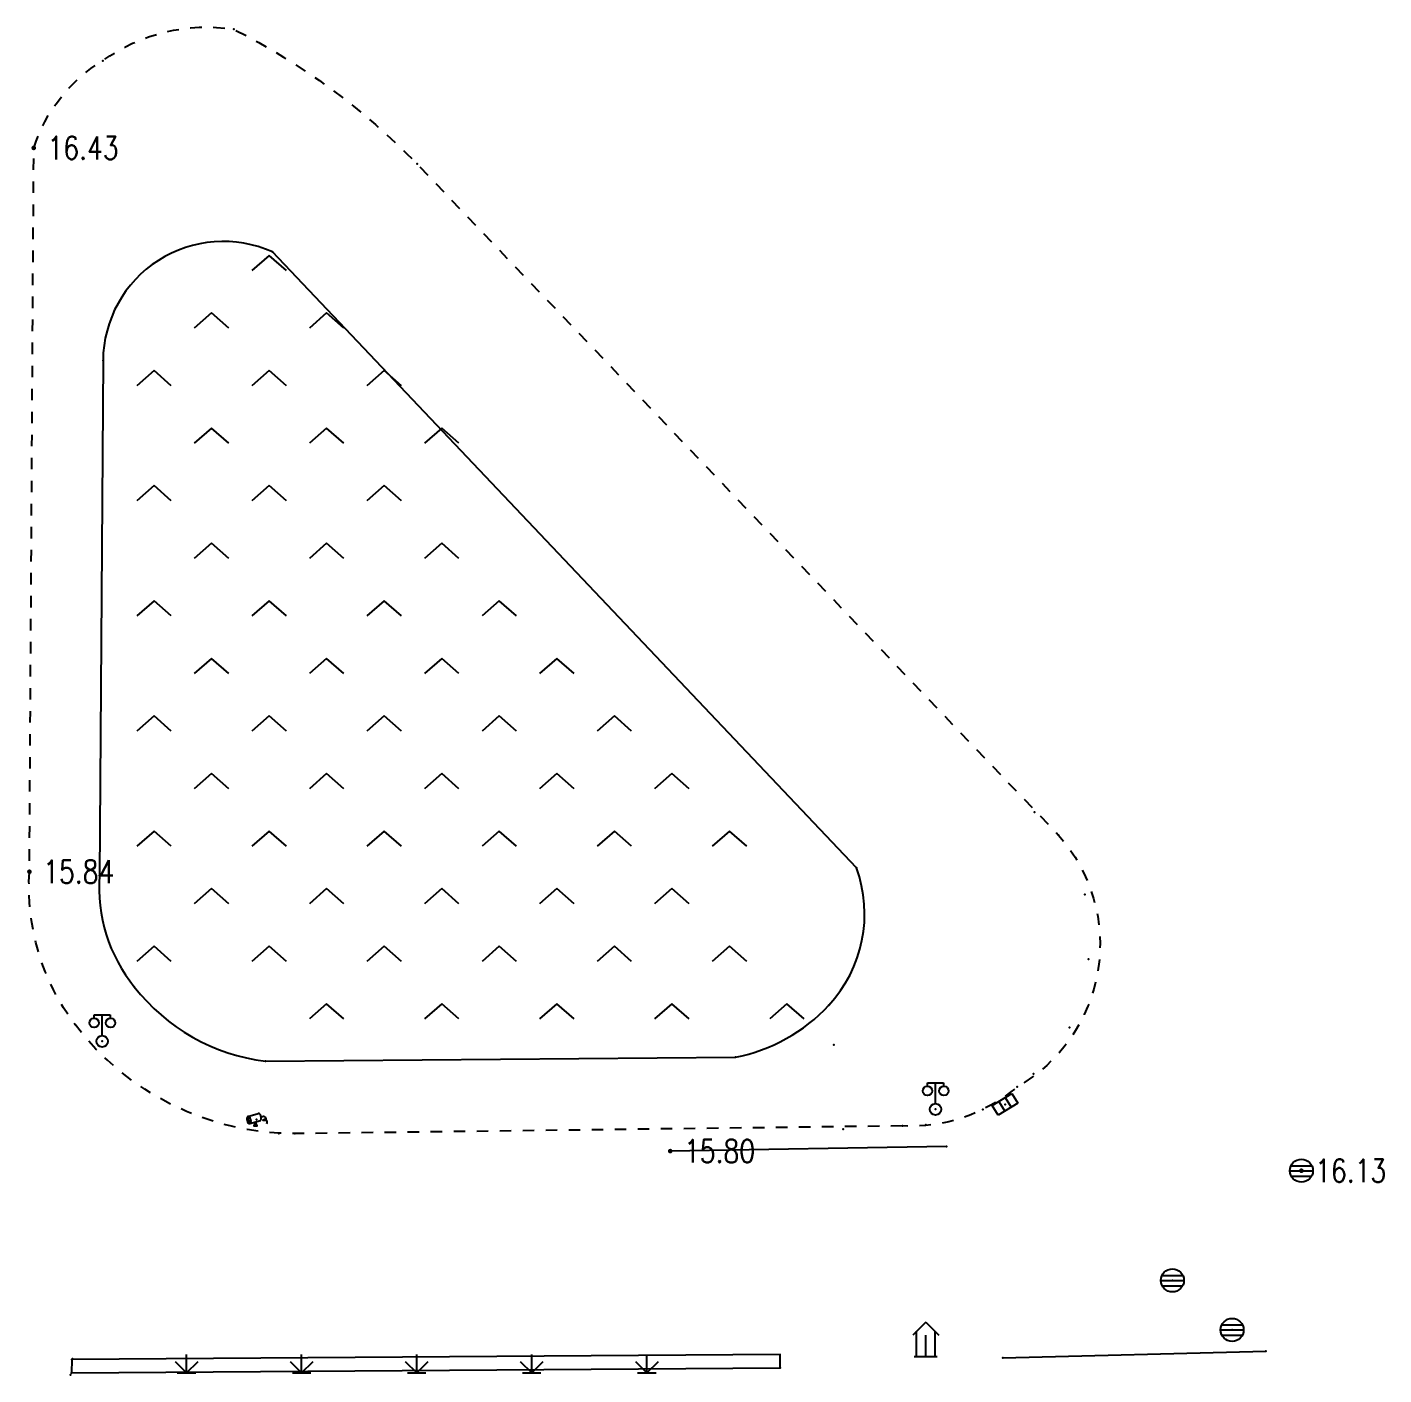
# Model space of a CAD drawing. Extents: x 940 to 2162, y 608 to 1562.
# Drawn here: x 1886.9 to 1945.9, y 1212.7 to 1271.2 of the extents above; entities that cross this region are included whole.
import ezdxf
from ezdxf.enums import TextEntityAlignment as Align

# ---------------------------------------------------------------- set-up
doc = ezdxf.new("R2010")
doc.units = 0
doc.header["$LTSCALE"] = 0.5
doc.header["$PDSIZE"] = 0.2
doc.linetypes.add('X6', pattern=[2, 1, -1])
doc.layers.get('0').update_dxf_attribs({"linetype": 'CONTINUOUS'})
for name, color, linetype in [('COMPONENT', 4, 'CONTINUOUS'), ('DLDW', 11, 'CONTINUOUS'), ('DLSS', 4, 'CONTINUOUS'), ('GCD', 1, 'CONTINUOUS'), ('GXYZ', 2, 'CONTINUOUS'), ('JMD', 6, 'CONTINUOUS'), ('ZBTZ', 3, 'CONTINUOUS'), ('ZDH', 1, 'CONTINUOUS')]:
    doc.layers.add(name, color=color, linetype=linetype)
doc.styles.add('HZ', font='rs.shx', dxfattribs={"width": 0.8, "bigfont": 'hztxt.shx'})
doc.linetypes.add('1161', pattern='A,0,[149,AAA.SHX,S=0.15,R=0,X=0,Y=0],-1.6', length=1.6)
doc.linetypes.add('444', pattern='A,4.5,[145,AAA.SHX,S=1,R=0,X=0,Y=1],4.5,-0.5,[146,AAA.SHX,S=1,R=0,X=0,Y=0],-0.5', length=10)

# ---------------------------------------------------------------- blocks, each defined once
blk = doc.blocks.new('gc097')
for p, q in [((-0.7, 2), (-0.7, 2.3)), ((-0.7, 2.3), (0.7, 2.3)), ((0, 0.5), (0, 2.3)), ((0.7, 2.3), (0.7, 2))]:
    blk.add_line(p, q)
for centre, radius in [((-0.7, 1.6), 0.4), ((0.73, 1.6), 0.4), ((0, 0), 0.5)]:
    blk.add_circle(centre, radius)
blk = doc.blocks.new('gcbj0612')
for p, q in [((-0.75, 0.26), (0.16, 0.53)), ((-0.57, -0.34), (0.34, -0.07))]:
    blk.add_line(p, q)
at = {"flags": 128}
for points in [[(-0.73, 0.26), (-0.77, 0.25), (-0.79, 0.23), (-0.81, 0.19), (-0.83, 0.15), (-0.84, 0.1), (-0.84, 0.05), (-0.84, -0.01), (-0.83, -0.07), (-0.81, -0.12), (-0.79, -0.18), (-0.77, -0.23), (-0.74, -0.27), (-0.7, -0.3), (-0.67, -0.33), (-0.63, -0.34), (-0.6, -0.34), (-0.57, -0.34), (-0.54, -0.32), (-0.51, -0.29), (-0.49, -0.25), (-0.48, -0.2), (-0.47, -0.15), (-0.47, -0.1), (-0.48, -0.04), (-0.49, 0.02), (-0.51, 0.07), (-0.54, 0.13), (-0.56, 0.17), (-0.6, 0.21), (-0.63, 0.24), (-0.67, 0.26), (-0.7, 0.27)], [(-0.71, 0.18), (-0.72, 0.17), (-0.75, 0.12), (-0.75, 0.04), (-0.74, -0.06), (-0.7, -0.15), (-0.66, -0.22), (-0.62, -0.25), (-0.6, -0.26), (-0.59, -0.24), (-0.57, -0.2), (-0.56, -0.12), (-0.58, -0.02), (-0.61, 0.08), (-0.66, 0.14), (-0.7, 0.17)]]:
    blk.add_lwpolyline(points, close=True, dxfattribs=at)
blk.add_lwpolyline([(0.3, -0.08), (0.33, -0.07), (0.36, -0.05), (0.38, -0.02), (0.4, 0.02), (0.41, 0.07), (0.42, 0.12), (0.41, 0.18), (0.41, 0.23), (0.39, 0.29), (0.37, 0.35), (0.35, 0.4), (0.32, 0.44), (0.28, 0.48), (0.25, 0.51), (0.21, 0.52), (0.18, 0.53), (0.15, 0.52)], dxfattribs=at)
at = {"extrusion": (0, 0, -1), "flags": 128}
blk.add_lwpolyline([(-0.4, 0.25), (-0.51, 0.28), (-0.61, 0.29), (-0.69, 0.27), (-0.77, 0.2), (-0.81, 0.09), (-0.82, -0.01), (-0.8, -0.06), (-0.76, -0.08), (-0.7, -0.09), (-0.64, -0.09), (-0.59, -0.07), (-0.57, -0.04), (-0.59, -0.01), (-0.63, 0.02), (-0.69, 0.03), (-0.75, 0.03), (-0.79, 0.02), (-0.84, -0.01), (-0.89, -0.1), (-0.91, -0.19), (-0.9, -0.29), (-0.87, -0.38)], dxfattribs=at)
blk.add_lwpolyline([(-0.09, -0.2), (-0.22, -0.54), (0.05, -0.54)], close=True)
blk = doc.blocks.new('gc211')
for p, q in [((0, 0), (-1.5, -1.32)), ((1.5, -1.32), (0, 0))]:
    blk.add_line(p, q)
blk = doc.blocks.new('GC200')
at = {"linetype": 'Continuous', "const_width": 0.2, "flags": 128}
blk.add_lwpolyline([(-0.1, 0, 1), (0.1, 0, 1)], format="xyb", close=True, dxfattribs=at)
blk = doc.blocks.new('gc124')
for p, q in [((0, 0), (0, 1.6)), ((-1, 1), (0, 0)), ((-0.8, 0), (0.8, 0)), ((0, 0), (1, 1))]:
    blk.add_line(p, q)
blk = doc.blocks.new('gc101')
for p, q in [((0, 3), (-1.13, 1.87)), ((0, 3), (1.13, 1.87)), ((-0.8, 0), (-0.8, 2.2)), ((0, 0), (0, 1.85)), ((0.8, 0), (0.8, 2.2)), ((-1, 0), (1, 0))]:
    blk.add_line(p, q)
blk = doc.blocks.new('gc041')
for p, q in [((-1, 0.5), (1, 0.5)), ((-1, -0.5), (-1, 0.5)), ((-0.33, 0.5), (-0.33, -0.5)), ((0.33, 0.5), (0.33, -0.5)), ((1, 0.5), (1, -0.5)), ((1, -0.5), (-1, -0.5))]:
    blk.add_line(p, q)
blk = doc.blocks.new('gcbj0103')
for p, q in [((-1, 0), (1, 0)), ((-0.9, 0.43), (0.9, 0.43)), ((-0.88, -0.47), (0.88, -0.47))]:
    blk.add_line(p, q)
blk.add_circle((0, 0), 1)

msp = doc.modelspace()

# ---------------------------------------------------------------- linework, layer by layer
at = {"layer": 'DLSS', "linetype": 'X6', "elevation": 15.871, "flags": 128}
msp.add_lwpolyline([(1924.956, 1223.498), (1898.561, 1223.162, -0.234187), (1889.008, 1227.896, -0.179333), (1887.026, 1234.538), (1887.213, 1265.974, -0.181072), (1890.21, 1269.763, -0.197246), (1895.901, 1271.128, -0.08331), (1903.865, 1265.28), (1931.738, 1236.122, -0.477925), (1929.934, 1225.192, -0.191718), (1924.956, 1223.498)], format="xyb", close=True, dxfattribs=at)
at = {"layer": 'JMD', "linetype": '444', "flags": 128}
for points, elevation in [([(1926.869, 1222.611), (1914.867, 1222.404)], 15.905), ([(1929.317, 1213.425), (1940.742, 1213.708)], 15.984)]:
    msp.add_lwpolyline(points, dxfattribs=dict(at, elevation=elevation))
at = {"layer": 'ZBTZ', "linetype": 'Continuous', "elevation": 16.554, "flags": 128}
msp.add_lwpolyline([(1922.957, 1234.707), (1897.583, 1261.455, 0.541349), (1890.223, 1256.742), (1890.07, 1234.373, 0.1921), (1891.582, 1229.537, 0.19882), (1897.286, 1226.305), (1917.698, 1226.48, 0.1585), (1921.756, 1228.741, 0.282047), (1922.957, 1234.707)], format="xyb", close=True, dxfattribs=at)
at = {"layer": 'ZBTZ', "linetype": '1161', "elevation": 15.97, "flags": 128}
msp.add_lwpolyline([(1888.864, 1213.359), (1888.851, 1212.771), (1919.643, 1212.986), (1919.639, 1213.574)], close=True, dxfattribs=at)
at = {"layer": 'ZDH', "linetype": 'Continuous'}
for p in [(1895.901, 1271.128, 16.627), (1895.901, 1271.128, 16.627), (1890.21, 1269.763, 16.628), (1890.21, 1269.763, 16.628), (1887.213, 1265.974, 16.428), (1887.213, 1265.974, 16.428), (1903.865, 1265.28, 16.714), (1903.865, 1265.28, 16.714), (1897.583, 1261.455, 16.903), (1897.583, 1261.455, 16.903), (1890.223, 1256.742, 16.387), (1890.223, 1256.742, 16.387), (1930.69, 1237.118, 16.352), (1930.69, 1237.118, 16.352), (1931.738, 1236.122, 16.315), (1931.738, 1236.122, 16.315), (1887.026, 1234.538, 15.839), (1887.026, 1234.538, 15.839), (1890.07, 1234.373, 15.955), (1890.07, 1234.373, 15.955), (1922.957, 1234.707, 16.554), (1922.957, 1234.707, 16.554), (1932.88, 1233.553, 16.244), (1932.88, 1233.553, 16.244), (1933.033, 1230.743, 16.138), (1933.033, 1230.743, 16.138), (1891.582, 1229.537, 15.938), (1891.582, 1229.537, 15.938), (1921.756, 1228.741, 16.182), (1921.756, 1228.741, 16.182), (1889.008, 1227.896, 15.738), (1889.008, 1227.896, 15.738), (1932.212, 1227.779, 16.015), (1932.212, 1227.779, 16.015), (1890.186, 1227.172, 15.911), (1890.186, 1227.172, 15.911), (1921.971, 1227.014, 16.442), (1921.971, 1227.014, 16.442), (1897.286, 1226.305, 15.929), (1897.286, 1226.305, 15.929), (1917.698, 1226.48, 15.968), (1917.698, 1226.48, 15.968), (1930.652, 1225.766, 15.921), (1930.652, 1225.766, 15.921), (1929.934, 1225.192, 15.912), (1929.934, 1225.192, 15.912), (1929.413, 1224.434, 15.915), (1929.413, 1224.434, 15.915), (1896.89, 1223.773, 15.914), (1896.89, 1223.773, 15.914), (1926.392, 1224.219, 16.02), (1926.392, 1224.219, 16.02), (1928.446, 1224.217, 15.889), (1928.446, 1224.217, 15.889), (1897.865, 1223.171, 15.76), (1898.561, 1223.162, 15.752), (1898.561, 1223.162, 15.752), (1922.375, 1223.351, 15.806), (1924.953, 1223.501, 15.863), (1924.953, 1223.501, 15.863), (1924.956, 1223.498, 15.871), (1924.956, 1223.498, 15.871), (1925.966, 1223.552, 15.874), (1925.966, 1223.552, 15.874), (1926.869, 1222.611, 15.905), (1926.869, 1222.611, 15.905), (1914.867, 1222.404, 15.797), (1914.867, 1222.404, 15.797), (1942.289, 1221.552, 16.13), (1942.289, 1221.552, 16.13), (1936.685, 1216.788, 15.97), (1936.685, 1216.788, 15.97), (1939.28, 1214.639, 15.968), (1939.28, 1214.639, 15.968), (1940.742, 1213.708, 15.949), (1940.742, 1213.708, 15.949), (1888.864, 1213.359, 15.97), (1888.864, 1213.359, 15.97), (1888.864, 1213.359, 15.97), (1888.895, 1213.375, 15.961), (1925.971, 1213.48, 16.268), (1925.971, 1213.48, 16.268), (1929.317, 1213.425, 15.984), (1929.317, 1213.425, 15.984), (1888.806, 1212.686, 15.954), (1888.851, 1212.771, 15.967), (1888.851, 1212.771, 15.967), (1888.851, 1212.771, 15.967), (1919.643, 1212.986, 15.96)]:
    msp.add_point(p, dxfattribs=at)

# ---------------------------------------------------------------- block references
at = {"layer": 'COMPONENT', "linetype": 'Continuous', "xscale": 0.5, "yscale": 0.5}
for name, p in [('gcbj0612', (1896.89, 1223.773, 15.914)), ('gcbj0103', (1942.289, 1221.552, 16.13)), ('gcbj0103', (1936.685, 1216.788, 15.97)), ('gcbj0103', (1939.28, 1214.639, 15.968))]:
    msp.add_blockref(name, p, dxfattribs=at)
at = {"layer": 'DLDW', "linetype": 'Continuous', "xscale": 0.5, "yscale": 0.5}
for name, p in [('gc097', (1890.186, 1227.172, 15.911)), ('gc097', (1926.392, 1224.219, 16.02)), ('gc101', (1925.971, 1213.48, 16.268))]:
    msp.add_blockref(name, p, dxfattribs=at)
at = {"layer": 'GCD', "linetype": 'Continuous'}
ref = msp.add_blockref('GC200', (1887.213, 1265.974, 16.428), dxfattribs=dict(at, xscale=0.5, yscale=0.5, zscale=0.5))
ref.add_attrib('height', '16.43', dxfattribs={"linetype": 'Continuous', "height": 1, "style": 'HZ', "width": 0.8}).set_placement((1887.813, 1265.974, 16.428), align=Align.MIDDLE_LEFT)
ref = msp.add_blockref('GC200', (1887.026, 1234.538, 15.839), dxfattribs=dict(at, xscale=0.5, yscale=0.5, zscale=0.5))
ref.add_attrib('height', '15.84', dxfattribs={"linetype": 'Continuous', "height": 1, "style": 'HZ', "width": 0.8}).set_placement((1887.626, 1234.538, 15.839), align=Align.MIDDLE_LEFT)
ref = msp.add_blockref('GC200', (1914.867, 1222.404, 15.797), dxfattribs=dict(at, xscale=0.5, yscale=0.5, zscale=0.5))
ref.add_attrib('height', '15.80', dxfattribs={"linetype": 'Continuous', "height": 1, "style": 'HZ', "width": 0.8}).set_placement((1915.467, 1222.404, 15.797), align=Align.MIDDLE_LEFT)
ref = msp.add_blockref('GC200', (1942.289, 1221.552, 16.13), dxfattribs=dict(at, xscale=0.5, yscale=0.5, zscale=0.5))
ref.add_attrib('height', '16.13', dxfattribs={"linetype": 'Continuous', "height": 1, "style": 'HZ', "width": 0.8}).set_placement((1942.889, 1221.552, 16.13), align=Align.MIDDLE_LEFT)
at = {"layer": 'GXYZ', "linetype": 'Continuous', "xscale": 0.5, "yscale": 0.5, "zscale": 0.5, "rotation": 31.90304080343917}
msp.add_blockref('gc041', (1929.413, 1224.434, 15.915), dxfattribs=at)
at = {"layer": 'ZBTZ', "linetype": 'Continuous', "xscale": 0.5, "yscale": 0.5}
for name, p in [('gc211', (1897.439, 1261.305)), ('gc211', (1894.939, 1258.805)), ('gc211', (1899.939, 1258.805)), ('gc211', (1892.439, 1256.305)), ('gc211', (1897.439, 1256.305)), ('gc211', (1902.439, 1256.305)), ('gc211', (1894.939, 1253.805)), ('gc211', (1899.939, 1253.805)), ('gc211', (1904.939, 1253.805)), ('gc211', (1892.439, 1251.305)), ('gc211', (1897.439, 1251.305)), ('gc211', (1902.439, 1251.305)), ('gc211', (1894.939, 1248.805)), ('gc211', (1899.939, 1248.805)), ('gc211', (1904.939, 1248.805)), ('gc211', (1892.439, 1246.305)), ('gc211', (1897.439, 1246.305)), ('gc211', (1902.439, 1246.305)), ('gc211', (1907.439, 1246.305)), ('gc211', (1894.939, 1243.805)), ('gc211', (1899.939, 1243.805)), ('gc211', (1904.939, 1243.805)), ('gc211', (1909.939, 1243.805)), ('gc211', (1892.439, 1241.305)), ('gc211', (1897.439, 1241.305)), ('gc211', (1902.439, 1241.305)), ('gc211', (1907.439, 1241.305)), ('gc211', (1912.439, 1241.305)), ('gc211', (1894.939, 1238.805)), ('gc211', (1899.939, 1238.805)), ('gc211', (1904.939, 1238.805)), ('gc211', (1909.939, 1238.805)), ('gc211', (1914.939, 1238.805)), ('gc211', (1892.439, 1236.305)), ('gc211', (1897.439, 1236.305)), ('gc211', (1902.439, 1236.305)), ('gc211', (1907.439, 1236.305)), ('gc211', (1912.439, 1236.305)), ('gc211', (1917.439, 1236.305)), ('gc211', (1894.939, 1233.805)), ('gc211', (1899.939, 1233.805)), ('gc211', (1904.939, 1233.805)), ('gc211', (1909.939, 1233.805)), ('gc211', (1914.939, 1233.805)), ('gc211', (1892.439, 1231.305)), ('gc211', (1897.439, 1231.305)), ('gc211', (1902.439, 1231.305)), ('gc211', (1907.439, 1231.305)), ('gc211', (1912.439, 1231.305)), ('gc211', (1917.439, 1231.305)), ('gc211', (1899.939, 1228.805)), ('gc211', (1904.939, 1228.805)), ('gc211', (1909.939, 1228.805)), ('gc211', (1914.939, 1228.805)), ('gc211', (1919.939, 1228.805)), ('gc124', (1893.851, 1212.771)), ('gc124', (1898.851, 1212.771)), ('gc124', (1903.851, 1212.771)), ('gc124', (1908.851, 1212.771)), ('gc124', (1913.851, 1212.771))]:
    msp.add_blockref(name, p, dxfattribs=at)

doc.saveas('drawing.dxf')
